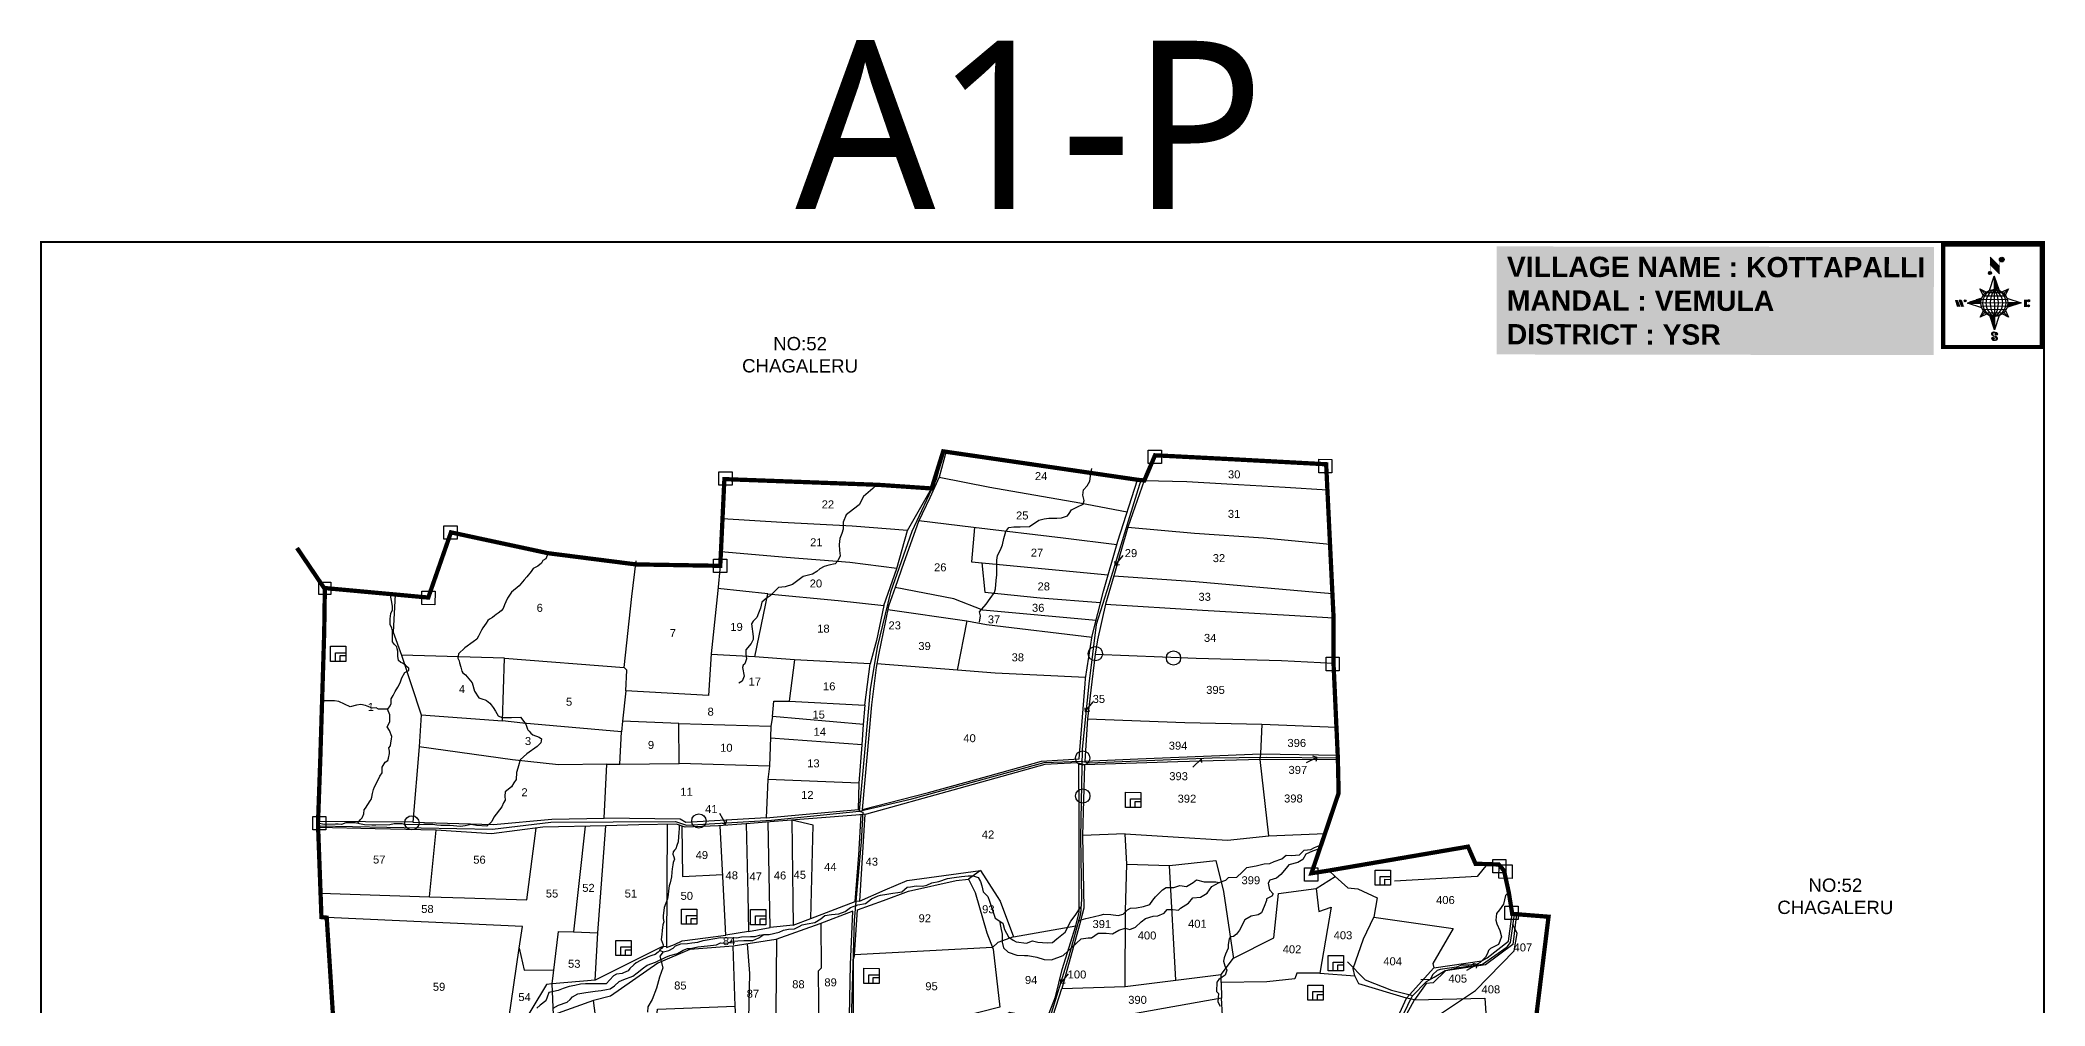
# Model space of a CAD drawing. Header units: inches. Extents: x 213671 to 217429, y 1587875 to 1592833.
# Drawn here: x 213671 to 217429, y 1591021 to 1592833 of the extents above; entities that cross this region are included whole.
import ezdxf

# ---------------------------------------------------------------- set-up
doc = ezdxf.new("R2010")
doc.units = ezdxf.units.IN
doc.header["$LTSCALE"] = 15
doc.header["$MEASUREMENT"] = 0
doc.linetypes.add('DASHED2', pattern=[0.375, 0.25, -0.125])
for name, color, linetype in [('bord', 1, 'Continuous'), ('BOUNDRY STONES', 240, 'Continuous'), ('CADAS', 1, 'Continuous'), ('DIMENSION', 1, 'Continuous'), ('PLOTS', 7, 'Continuous'), ('PLOTS NO', 7, 'Continuous'), ('ROADS', 1, 'Continuous'), ('STREAMS', 4, 'Continuous'), ('text1', 7, 'Continuous'), ('VILLAGE BOUNDRY', 5, 'Continuous'), ('wells', 7, 'Continuous')]:
    doc.layers.add(name, color=color, linetype=linetype)
doc.styles.get("Standard").update_dxf_attribs({"font": 'arial.ttf'})
doc.styles.add('TMS', font='trebuc.ttf')
pattern_1 = [(267.297113149, (-8720374.938, 50637915.138), (10.5367255337, -0.497431438), [])]
pattern_2 = [(357.297113149, (-8720374.938, 50637915.138), (0.497431438, 10.5367255337), [])]

# ---------------------------------------------------------------- blocks, each defined once
blk = doc.blocks.new('gfgfdgfdgdfg')
at = {"layer": 'PLOTS NO', "color": 0}
for points in [[(19741.3, 7371.2), (19732, 7370.5), (19732.1, 7359.5)], [(19732, 7370.5), (19753.7, 7348.9)]]:
    blk.add_lwpolyline(points, dxfattribs=at)
blk = doc.blocks.new('*X19')
at = {"color": 0, "linetype": 'Continuous'}
for p, q in [((6321.6, 240.5), (6322.3, 241.2)), ((6321.6, 240.3), (6322.3, 241)), ((6321.6, 240.1), (6322.3, 240.8)), ((6321.6, 239.9), (6322.4, 240.7)), ((6321.6, 239.8), (6322.4, 240.6)), ((6321.6, 239.6), (6322.5, 240.5)), ((6321.6, 239.4), (6322.5, 240.3)), ((6321.6, 239.2), (6322.6, 240.2)), ((6321.7, 239.1), (6322.6, 240.1)), ((6321.8, 240.8), (6322.4, 241.4)), ((6321.8, 239), (6322.7, 240)), ((6321.8, 239), (6322.8, 239.9)), ((6321.9, 238.9), (6322.9, 239.8)), ((6322, 238.8), (6323, 239.7)), ((6322.1, 241.3), (6322.4, 241.6)), ((6322.1, 238.7), (6323.1, 239.6)), ((6322.2, 238.6), (6323.1, 239.6)), ((6322.3, 238.5), (6323.2, 239.5)), ((6322.4, 238.5), (6323.3, 239.4)), ((6322.5, 238.4), (6323.4, 239.3)), ((6322.7, 238.4), (6323.6, 239.3)), ((6322.8, 238.3), (6323.7, 239.2)), ((6322.9, 238.3), (6323.8, 239.1)), ((6323.1, 238.2), (6323.9, 239.1)), ((6323.2, 238.2), (6324, 239)), ((6323.3, 238.2), (6324.2, 239)), ((6323.5, 238.1), (6324.3, 238.9)), ((6323.7, 238.1), (6324.4, 238.9)), ((6323.8, 238.1), (6324.6, 238.8)), ((6324.1, 238.2), (6324.7, 238.8)), ((6324.3, 238.3), (6324.9, 238.8)), ((6324.6, 238.3), (6325.1, 238.8)), ((6324.8, 238.4), (6325.2, 238.8)), ((6325.1, 238.5), (6325.4, 238.8)), ((6325.4, 238.6), (6325.6, 238.8))]:
    blk.add_line(p, q, dxfattribs=at)
blk = doc.blocks.new('*X18')
at = {"color": 0, "linetype": 'Continuous'}
for p, q in [((6324.4, 240.3), (6324.5, 240.4)), ((6324.6, 240.3), (6324.8, 240.5)), ((6324.7, 240.2), (6325, 240.5)), ((6324.8, 240.2), (6325.2, 240.6)), ((6325, 240.1), (6325.5, 240.6)), ((6325.1, 240.1), (6325.6, 240.6)), ((6325.2, 240), (6325.8, 240.6)), ((6325.3, 240), (6326, 240.6)), ((6325.4, 239.9), (6326.1, 240.6)), ((6325.5, 239.8), (6326.2, 240.5)), ((6325.6, 239.8), (6326.3, 240.5)), ((6325.7, 239.7), (6326.5, 240.4)), ((6325.9, 239.6), (6326.6, 240.3)), ((6326, 239.5), (6326.7, 240.3)), ((6326, 239.4), (6326.8, 240.2)), ((6326.1, 239.3), (6327, 240.2)), ((6326.2, 239.3), (6327.1, 240.1)), ((6326.3, 239.2), (6327.1, 240)), ((6326.4, 239.1), (6327.2, 239.9)), ((6326.5, 239), (6327.3, 239.8)), ((6326.5, 238.9), (6327.4, 239.7)), ((6326.6, 238.8), (6327.5, 239.6)), ((6326.7, 238.7), (6327.5, 239.5)), ((6326.8, 238.6), (6327.6, 239.4)), ((6326.8, 238.5), (6327.7, 239.3)), ((6326.9, 238.3), (6327.8, 239.2)), ((6326.9, 238.2), (6327.9, 239.1)), ((6326.9, 236.8), (6327.6, 237.4)), ((6327, 238.1), (6327.8, 239)), ((6327, 237.9), (6327.8, 238.8)), ((6327, 237.8), (6327.8, 238.6)), ((6327, 237.6), (6327.8, 238.4)), ((6327, 237.4), (6327.8, 238.2)), ((6327, 237.3), (6327.8, 238)), ((6327, 237.1), (6327.8, 237.9)), ((6326.8, 236.5), (6327.4, 237))]:
    blk.add_line(p, q, dxfattribs=at)
blk = doc.blocks.new('H')
at = {"layer": 'bord', "extrusion": (0.000427885, 0.004792, 0.999988)}
h = blk.add_hatch(dxfattribs=at)
h.set_pattern_fill('LINE', color=8, scale=84.387686, angle=-2.7029, style=0)
h.set_pattern_definition(pattern_2)
h.paths.add_polyline_path([(-492, 786, -0.090992), (-448, 775), (-486, 912)])
h = blk.add_hatch(dxfattribs=at)
h.set_pattern_fill('LINE', color=8, scale=84.387686, angle=-92.7029, style=0)
h.set_pattern_definition(pattern_1)
h.paths.add_polyline_path([(-625, 665, -0.090992), (-615, 710), (-751, 671)])
h = blk.add_hatch(dxfattribs=at)
h.set_pattern_fill('LINE', color=8, scale=84.387686, angle=-92.7029, style=0)
h.set_pattern_definition(pattern_1)
h.paths.add_polyline_path([(-246, 647), (-372, 653, -0.090992), (-382, 609)])
h = blk.add_hatch(dxfattribs=at)
h.set_pattern_fill('LINE', color=8, scale=84.387686, angle=-2.7029, style=0)
h.set_pattern_definition(pattern_2)
h.paths.add_polyline_path([(-504, 533, -0.090992), (-549, 543), (-510, 406)])
for p, q in [((-519, 1020, -1217), (-435, 927, -1216)), ((-516, 1087, -1217), (-432, 994, -1217)), ((-627, 794, -1216), (-567, 760, -1216)), ((-627, 794, -1216), (-584, 747, -1215)), ((-599, 731, -1215), (-627, 794, -1216)), ((-538, 774, -1216), (-487, 906, -1216)), ((-487, 906, -1216), (-493, 780, -1216)), ((-487, 906, -1216), (-448, 769, -1216)), ((-421, 753, -1216), (-359, 781, -1216)), ((-359, 781, -1216), (-405, 739, -1216)), ((-359, 781, -1216), (-392, 721, -1215)), ((-865, 701, -1215), (-847, 638, -1215)), ((-847, 700, -1215), (-829, 637, -1215)), ((-829, 699, -1215), (-811, 636, -1215)), ((-829, 699, -1215), (-811, 698, -1215)), ((-811, 698, -1215), (-794, 635, -1215)), ((-752, 665, -1215), (-615, 704, -1215)), ((-752, 665, -1215), (-625, 659, -1215)), ((-619, 614, -1215), (-752, 665, -1215)), ((-639, 526, -1214), (-606, 585, -1215)), ((-639, 526, -1214), (-593, 568, -1215)), ((-399, 576, -1215), (-371, 513, -1214)), ((-246, 641, -1215), (-383, 603, -1215)), ((-379, 693, -1215), (-246, 641, -1215)), ((-373, 647, -1215), (-246, 641, -1215)), ((-213, 669, -1215), (-217, 601, -1215)), ((-197, 600, -1215), (-194, 668, -1215)), ((-577, 553, -1215), (-639, 526, -1214)), ((-511, 400, -1214), (-549, 537, -1214)), ((-460, 533, -1215), (-511, 400, -1214)), ((-505, 527, -1214), (-511, 400, -1214)), ((-371, 513, -1214), (-431, 546, -1215)), ((-371, 513, -1214), (-414, 560, -1215))]:
    blk.add_line(p, q, dxfattribs=at)
at = {"layer": 'bord', "color": 8, "linetype": 'ByBlock', "extrusion": (0.000427885, 0.004792, 0.999988)}
for p, q in [((-493, 780, -1216), (-505, 527, -1214)), ((-373, 647, -1215), (-625, 659, -1215)), ((-378, 616, -1215), (-623, 628, -1215)), ((-375, 679, -1215), (-620, 691, -1215)), ((-392, 585, -1215), (-611, 595, -1215)), ((-386, 711, -1215), (-605, 722, -1215)), ((-411, 744, -1216), (-578, 752, -1216)), ((-420, 555, -1215), (-587, 562, -1215))]:
    blk.add_line(p, q, dxfattribs=at)
at = {"layer": 'bord', "extrusion": (0.000427885, 0.004792, 0.999988), "elevation": -1212}
for points, const_width in [([(-530, 950, 1), (-520, 939, 1)], 14.8), ([(-414, 1073, 1), (-398, 1058, 1)], 22.3), ([(-776, 697, 1), (-769, 690, 1)], 8.9), ([(-180, 618, 1), (-173, 611, 1)], 9.79), ([(-178, 667, 1), (-171, 660, 1)], 9.79), ([(-525, 322, 1), (-533, 329, 1)], 11.1), ([(-490, 362, 1), (-498, 369, 1)], 11.1)]:
    blk.add_lwpolyline(points, format="xyb", close=True, dxfattribs=dict(at, const_width=const_width))
for points, const_width in [([(-522, 960), (-516, 1093)], 1.61), ([(-434, 933), (-428, 1066)], 1.61), ([(-870, 707), (-846, 706)], 0.642), ([(-829, 643), (-855, 644)], 0.642), ([(-829, 643), (-821, 678)], 0.642), ([(-811, 642), (-784, 641)], 0.642), ([(-793, 641), (-782, 694)], 0.642), ([(-177, 605), (-226, 607)], 0.706), ([(-223, 676), (-174, 673)], 0.706), ([(-195, 645), (-185, 644)], 0.706)]:
    blk.add_lwpolyline(points, dxfattribs=dict(at, const_width=const_width))
for points in [[(-537, 317), (-531, 310), (-520, 307), (-505, 307), (-494, 310), (-486, 318), (-487, 326), (-491, 333), (-494, 336), (-503, 341), (-522, 347), (-530, 352), (-534, 355), (-537, 363), (-537, 373), (-530, 381), (-520, 384), (-504, 384), (-493, 380), (-487, 373)], [(-522, 348), (-526, 354), (-528, 361), (-528, 371), (-526, 375), (-521, 381), (-515, 384)], [(-505, 307), (-499, 312), (-497, 319), (-497, 327), (-501, 335), (-509, 343)]]:
    blk.add_lwpolyline(points, dxfattribs=at)
at = {"layer": 'bord', "extrusion": (0.000427885, 0.004792, 0.999988)}
for centre, radius in [((-525, 944, -1212), 14.8), ((-406, 1065, -1212), 22.3), ((-498, 659, -1212), 127), ((-773, 694, -1212), 8.9), ((-177, 615, -1212), 9.79), ((-174, 663, -1212), 9.79), ((-529, 325, -1212), 11.1), ((-494, 365, -1212), 11.1)]:
    blk.add_circle(centre, radius, dxfattribs=at)
at = {"layer": 'bord', "color": 8, "linetype": 'ByBlock', "extrusion": (0.000427885, 0.004792, 0.999988)}
for centre, radius, start, end in [((-482, 658, -1212), 128, 94.9254, 259.6691), ((-437, 656, -1212), 141, 113.2864, 241.308), ((-316, 651, -1212), 222, 142.5892, 212.0053), ((-560, 662, -1212), 141, 293.2864, 61.308), ((-681, 668, -1212), 222, 322.5892, 32.0053), ((-515, 660, -1212), 128, 274.9254, 79.6691)]:
    blk.add_arc(centre, radius, start, end, dxfattribs=at)
at = {"layer": 'bord', "extrusion": (0.000427885, 0.004792, 0.999988)}
for points in [[(-516, 1093, -1212), (-431, 1000, -1212), (-519, 1026, -1212), (-434, 933, -1212)], [(-864, 707, -1212), (-846, 706, -1212), (-846, 644, -1212), (-829, 643, -1212)], [(-829, 705, -1212), (-811, 704, -1212), (-811, 642, -1212), (-793, 641, -1212)], [(-193, 674, -1212), (-197, 606, -1212), (-213, 675, -1212), (-216, 607, -1212)]]:
    blk.add_solid(points, dxfattribs=at)
at = {"layer": 'bord', "extrusion": (0.000427885, 0.004792, 0.999988), "xscale": 7.977342409717546, "yscale": 7.977342409717546, "zscale": 7.977342409717546, "rotation": 138.0840426661453}
for name, p in [('*X18', (38301, -31929, -1212)), ('*X19', (38314, -31951, -1212))]:
    blk.add_blockref(name, p, dxfattribs=at)

msp = doc.modelspace()

# ---------------------------------------------------------------- linework, layer by layer
at = {"layer": 'BOUNDRY STONES'}
for points in [[(215748.5, 1592063.3), (215773.2, 1592063.3), (215773.1, 1592038.2), (215748.5, 1592038.2)], [(216067.9, 1592046.2), (216092.5, 1592046.1), (216092.5, 1592021), (216067.9, 1592021.1)], [(214943.5, 1592022.7), (214968.1, 1592022.6), (214968.1, 1591997.5), (214943.5, 1591997.5)], [(214428, 1591921.6), (214452.6, 1591921.5), (214452.6, 1591896.4), (214428, 1591896.4)], [(214933.5, 1591858.8), (214958.1, 1591858.8), (214958.1, 1591833.7), (214933.5, 1591833.7)], [(214193.3, 1591815.9), (214216.1, 1591815.9), (214216.1, 1591792.4), (214193.2, 1591792.4)], [(214386.6, 1591798.6), (214411.3, 1591798.5), (214411.2, 1591773.4), (214386.6, 1591773.5)], [(216082, 1591674.8), (216106.6, 1591674.7), (216106.6, 1591649.6), (216082, 1591649.6)], [(214182.2, 1591375.9), (214206.8, 1591375.8), (214206.8, 1591350.7), (214182.2, 1591350.8)], [(216394.2, 1591295.6), (216418.8, 1591295.6), (216418.8, 1591270.5), (216394.1, 1591270.5)], [(216406, 1591285.1), (216430.6, 1591285), (216430.5, 1591259.9), (216405.9, 1591260)], [(216041.5, 1591279.7), (216066.1, 1591279.7), (216066.1, 1591254.6), (216041.5, 1591254.6)], [(216417, 1591207.9), (216441.6, 1591207.9), (216441.6, 1591182.8), (216417, 1591182.8)]]:
    msp.add_lwpolyline(points, close=True, dxfattribs=at)
for centre in [(215649.2, 1591681.5), (215795.7, 1591673.3), (215625.5, 1591485.7), (215625.6, 1591414.5), (214368, 1591364.1), (214906, 1591367.5)]:
    msp.add_circle(centre, 13.4, dxfattribs=at)
at = {"layer": 'PLOTS'}
for points in [[(215369.7, 1592061.3), (215356.3, 1592012.7), (215339.1, 1591973.9), (215317.4, 1591929.3), (215290.4, 1591852.6), (215274, 1591805.7), (215261.7, 1591770.7), (215256, 1591742.9), (215243, 1591679.2), (215238.1, 1591655.4), (215229.6, 1591585.2), (215221.4, 1591493.7), (215211.9, 1591389.3), (215336.7, 1591421.2), (215447.5, 1591451.8), (215548.2, 1591479.6), (215618.7, 1591484.3), (215629.9, 1591624.8), (215630.7, 1591634.9), (215643.5, 1591715), (215664.2, 1591798.6), (215691.6, 1591892.5), (215728.1, 1592007.8)], [(215356.3, 1592012.7), (215451.3, 1591994), (215620.2, 1591964.6), (215709, 1591947.5)], [(215741, 1592006.4), (215710.1, 1591918.7), (215835, 1591907.9), (215964.6, 1591898.6), (216089.2, 1591886.7)], [(215741, 1592006.4), (215820.6, 1592004.3), (215895.8, 1592000.2), (216005, 1591993.8), (216084.2, 1591989.2)], [(215296.8, 1591912.8), (215342.3, 1591991.5)], [(215276.8, 1591841.3), (215296.8, 1591912.8), (215193.6, 1591920.9), (215061.4, 1591927.5), (214950.3, 1591934.4)], [(215689.6, 1591885.7), (215588.9, 1591898.1), (215420.6, 1591918.4), (215318.1, 1591930.9)], [(215422.8, 1591918.2), (215417.2, 1591853.8), (215673.2, 1591829.7)], [(215710.1, 1591918.7), (215683.7, 1591827.6), (215837, 1591817), (216063.5, 1591797), (216093.6, 1591794.4)], [(214541.4, 1591673), (214765.7, 1591655.6), (214780.1, 1591788.7), (214788.2, 1591855.6)], [(214946, 1591846.3), (214941.2, 1591799.8), (214928.8, 1591681.1), (214924.3, 1591602.7), (214768.8, 1591611.6), (214771, 1591650.5), (214765.7, 1591655.6)], [(215253, 1591771.9), (215276.8, 1591841.3), (215188.9, 1591852.6), (215069.7, 1591862.1), (214947.3, 1591872.4)], [(215436.2, 1591852), (215441.8, 1591797), (215545.6, 1591786.3), (215659, 1591777.6)], [(215683.7, 1591827.6), (215668.2, 1591774.5), (215850, 1591763.4), (216012.5, 1591753.5), (216095.8, 1591748.5)], [(214336.6, 1591792.5), (214332.9, 1591721.9), (214348.6, 1591678.4), (214385.3, 1591567), (214381.6, 1591506.4), (214369.6, 1591365.3), (214192, 1591366.9)], [(215011.1, 1591675.3), (215035, 1591793.7), (214941.5, 1591803.5)], [(215035, 1591793.7), (215167.3, 1591781.4), (215253, 1591771.9), (215238.9, 1591705.9), (215227, 1591662.4)], [(215650.7, 1591743.9), (215438.5, 1591763.2), (215383.8, 1591784.1), (215274, 1591805.7)], [(215668.2, 1591774.5), (215653.1, 1591707.2), (215649, 1591680.3), (215838.2, 1591673), (215998, 1591668.4), (216095.7, 1591663.5)], [(215260.4, 1591764.6), (215408.4, 1591743.2), (215445.1, 1591736), (215643.1, 1591712.6)], [(215631, 1591636.7), (215461.1, 1591645.2), (215390.8, 1591650.8), (215408.9, 1591743.1)], [(214385.3, 1591567), (214537.8, 1591555.3), (214541.4, 1591673), (214348.4, 1591678.9)], [(215085.2, 1591670.2), (215011.1, 1591675.3), (214928.7, 1591680)], [(215217.3, 1591584.7), (215227, 1591662.4), (215085.2, 1591670.2), (215075.1, 1591592.4)], [(215390.8, 1591650.8), (215239.6, 1591662.7)], [(215649, 1591680.3), (215641, 1591613), (215634.6, 1591559.2), (215817.1, 1591552.4), (215961.5, 1591549.4), (216101.2, 1591543.3)], [(214768.8, 1591611.6), (214762.8, 1591554.9), (214760.6, 1591534.7), (214576.1, 1591551.3), (214537.8, 1591555.3)], [(215043.9, 1591563.4), (215046.5, 1591592.4), (215075.1, 1591592.4), (215217.3, 1591584.7), (215214.2, 1591548.6)], [(214757.6, 1591474.1), (214869.3, 1591475.2), (214868.6, 1591550.4), (214762.8, 1591554.9)], [(214868.6, 1591550.4), (215040.7, 1591545.4), (215040.1, 1591524.6), (215038.4, 1591470.2), (214869.3, 1591475.2)], [(215211.9, 1591510.7), (215214.6, 1591548.5), (215043.9, 1591563.4), (215040.7, 1591545.4)], [(215634.6, 1591559.2), (215629.2, 1591479.7), (215728.6, 1591483.9), (215959.3, 1591493.7), (216103.6, 1591490.8)], [(215974.2, 1591339.6), (215957.9, 1591483.1), (215959.3, 1591493.7), (215961.8, 1591549.4)], [(214733.5, 1591473.9), (214757.6, 1591474.1), (214760.6, 1591534.7)], [(215206.7, 1591438.6), (215211.9, 1591510.7), (215040, 1591523)], [(216103.9, 1591482.2), (215957.9, 1591483.1), (215804, 1591478.4), (215628.6, 1591473.1), (215614.6, 1591476.5), (215554.7, 1591473.4), (215382.1, 1591425.5), (215220.3, 1591380.5), (215200.2, 1591378.6), (215047.3, 1591366.6), (214994.8, 1591362.4), (214942.9, 1591358.4), (214880, 1591355.9), (214864, 1591361.7), (214793.2, 1591360.1), (214731.4, 1591358.7), (214613.3, 1591356), (214517.4, 1591343.4), (214413.5, 1591350.6), (214299.3, 1591352.9), (214192.1, 1591355.1)], [(214369.6, 1591365.3), (214521, 1591361.2), (214630.2, 1591371.1), (214728.1, 1591372.8), (214733.5, 1591473.9), (214643.1, 1591473.1), (214556.4, 1591482.5), (214381.6, 1591506.4)], [(215038.4, 1591470.2), (215035.1, 1591445.7), (215032.4, 1591373.4), (214881.5, 1591364.5), (214870.8, 1591370.9), (214728.1, 1591372.8)], [(215207.1, 1591217.4), (215255.1, 1591238.1), (215296.3, 1591255.7), (215433.6, 1591274.8), (215465, 1591226), (215470.7, 1591217.3), (215495.5, 1591150.5), (215612.5, 1591170.8), (215618.7, 1591196.3), (215618.6, 1591376.8), (215618.5, 1591475.6)], [(215628.6, 1591473.1), (215625.4, 1591340.4), (215627.6, 1591203.7), (215619.2, 1591172.8), (215603.1, 1591114.1), (215586.4, 1591053), (215705.4, 1591056.9), (215705.5, 1591199.1), (215708.3, 1591286.6), (215704.8, 1591343.4), (215625.4, 1591340.4)], [(215032.4, 1591373.4), (215107.4, 1591380.2), (215205.3, 1591389.1), (215206.7, 1591438.6), (215035.1, 1591445.7)], [(214692.6, 1591357.8), (214670.9, 1591159.6), (214716.5, 1591158), (214731.4, 1591358.7)], [(214846.7, 1591361.3), (214845.4, 1591131.9), (214835, 1591130.8), (214711.6, 1591069.1), (214716.5, 1591158)], [(214845.4, 1591131.9), (214845.3, 1591130.2), (214860.3, 1591135.8), (214874.8, 1591142.4), (214918.2, 1591148.6), (214956.8, 1591153.1), (214951.6, 1591251.6), (214946.1, 1591358.6)], [(214874.3, 1591358), (214875.5, 1591263.3), (214950.8, 1591267.2)], [(214994.8, 1591362.4), (214997.6, 1591230.8), (214999.1, 1591160.4), (214956.8, 1591153.1)], [(214999.1, 1591160.4), (215039.8, 1591167.5), (215035.9, 1591365.7)], [(215080.4, 1591369.2), (215082.2, 1591219.2), (215082.7, 1591172), (215039.8, 1591167.5)], [(215082.7, 1591172), (215115.6, 1591184.7), (215120.5, 1591359.7), (215080.4, 1591369.2)], [(215115.6, 1591184.7), (215198.7, 1591216.8), (215205.9, 1591303.6), (215210.2, 1591379.5)], [(215216.9, 1591380.2), (215207.1, 1591217.4), (215198.7, 1591216.8)], [(214196.7, 1591232.1), (214401.1, 1591225.4), (214413.5, 1591350.6)], [(214401.1, 1591225.4), (214466.5, 1591223.2), (214583.3, 1591219.4), (214600.7, 1591354.3)], [(215704.8, 1591343.4), (215795, 1591337.9), (215896.9, 1591331.7), (215974.2, 1591339.6), (216079.8, 1591344.2)], [(215708.3, 1591286.6), (215788.3, 1591284), (215875.1, 1591293.3), (215889.6, 1591235), (215907.6, 1591113.1), (215908, 1591110.2), (215984.1, 1591148.4), (215992.3, 1591231.3), (216063.4, 1591240.9), (216098.7, 1591263.5), (216087.2, 1591274.6)], [(215799.8, 1591068.7), (215788.3, 1591284)], [(215495.5, 1591150.5), (215466.5, 1591139.7), (215456.3, 1591130.4), (215197.4, 1591116.5), (215203.3, 1591200.7), (215252, 1591218.6), (215299.2, 1591236), (215388, 1591255.6), (215411.6, 1591258.5)], [(215433.6, 1591274.8), (215411.6, 1591258.5), (215424.2, 1591233.3), (215445.9, 1591157.4), (215457.6, 1591127.2), (215470.2, 1591018.2), (215394.1, 1590998.7), (215427.6, 1590993.7), (215467.4, 1590991.8), (215488.4, 1591008.6), (215558.5, 1590996)], [(216098.7, 1591263.5), (216122.5, 1591242.2), (216141.5, 1591240), (216177.5, 1591223.2), (216171.3, 1591187.3), (216319.9, 1591165.8), (216281.6, 1591100.1), (216283.8, 1591092), (216373.9, 1591105.3), (216383.6, 1591111.1), (216423.7, 1591142.1), (216430.7, 1591193.3)], [(216063.4, 1591240.9), (216068, 1591197.8), (216091.1, 1591205.7), (216070, 1591081.9), (216135.4, 1591077.2)], [(214630.8, 1591061.9), (214620.3, 1591060.9), (214539.9, 1590927.2), (214569.3, 1591129), (214575.2, 1591169.3), (214344.8, 1591180), (214208.3, 1591186.2)], [(215194.8, 1591198.2), (215132.8, 1591174.9), (215050.4, 1591145.3), (214970, 1591132.6), (214888.9, 1591126.5), (214829.3, 1591101.1), (214740.2, 1591038.6), (214708.2, 1591030.5), (214633.2, 1591003.7), (214630.8, 1591061.9)], [(215131.7, 1590963.7), (215130.1, 1591086.4), (215135.8, 1591092.3), (215135.5, 1591175.9)], [(215210.6, 1590984.6), (215206.9, 1590950.8), (215185, 1590903.5), (215173.3, 1590835.4), (215168.2, 1590837.3), (215175.6, 1590907.9), (215187.8, 1590970.2), (215190, 1591098), (215194.8, 1591198.2), (215194.8, 1591198.2)], [(215430.8, 1590443.2), (215426.2, 1590441.9), (215430.5, 1590538.6), (215444.7, 1590618.4), (215460.4, 1590731.7), (215468.3, 1590773.1), (215477.7, 1590850.7), (215521.2, 1590912), (215558.5, 1590996), (215574.5, 1591037.9), (215586.9, 1591088.9), (215612.5, 1591170.8)], [(216283.8, 1591092), (216232.3, 1591035), (216143.4, 1591062.3), (216135.4, 1591077.2), (216132.8, 1591090.7), (216152, 1591146.3), (216171.3, 1591187.3)], [(216438.9, 1591192.7), (216431.7, 1591135.7), (216380.6, 1591097.5), (216305.4, 1591086.6), (216282.5, 1591063.6), (216269.1, 1591062.6), (216247.6, 1591032), (216232.3, 1591035)], [(214711.6, 1591069.1), (214630.8, 1591061.9), (214642.9, 1591160.2), (214670.9, 1591159.6)], [(214714.4, 1590982.8), (214812.3, 1590969.5), (214824.9, 1590971.2), (214828.5, 1591014.4), (214974.3, 1591020.3), (214970, 1591132.6)], [(215051.7, 1591145.8), (215050.2, 1591010.1), (215049.6, 1590954.6), (215021.1, 1590941.9), (214979, 1590942.3), (214974.3, 1591020.3)], [(214569.3, 1591129), (214578.7, 1591087.4), (214634, 1591088.3)], [(215197.4, 1591116.5), (215195, 1591107.5), (215195.2, 1590984.6), (215210.6, 1590984.6), (215268.8, 1590980.6), (215368.6, 1590995), (215394.1, 1590998.7)], [(215705.4, 1591056.9), (215799.8, 1591068.7), (215884.9, 1591079.4), (215908, 1591110.2)], [(215885.2, 1591064.8), (215885.6, 1591035.2), (215777.1, 1591015.6), (215710.8, 1591003.7), (215700, 1590983.5), (215564.4, 1590985.1), (215586.4, 1591053)], [(216070, 1591081.9), (216026.8, 1591082.2), (216023.4, 1591071.2), (215970.7, 1591066), (215885.2, 1591064.8), (215885, 1591079.5)], [(214594.6, 1590969.2), (214641, 1590974.3), (214685.6, 1590986.1), (214714.4, 1590982.8), (214708.2, 1591030.5)], [(215564.4, 1590985.1), (215528.3, 1590897.1), (215504.2, 1590869.3), (215596.6, 1590869.6), (215658.3, 1590869.9), (215730.6, 1590858), (215779, 1590866.7), (215822.3, 1590880.7), (215884.1, 1590904.4), (215889.3, 1590970.3), (215885.6, 1591035.2)], [(215888.5, 1590984.5), (215899.2, 1590977.1), (216083.1, 1590966.9), (216198.9, 1590960.5), (216232.3, 1591035)], [(216395.5, 1590857.7), (216273.2, 1590848.9), (216271.2, 1590851.7), (216145.5, 1590848.2), (216173.3, 1590887.2), (216202.9, 1590939.3), (216229.4, 1590998.8), (216247.6, 1591032)], [(216247.6, 1591032), (216379.5, 1591035), (216384, 1590969.9), (216474.8, 1590993.2)]]:
    msp.add_lwpolyline(points, dxfattribs=at)
at = {"layer": 'ROADS'}
for points in [[(215365.3, 1592061.2), (215350.9, 1592008.4), (215305.1, 1591910.6), (215265.5, 1591797.1), (215240.5, 1591693.9), (215227.1, 1591614.3), (215217, 1591502.8), (215206.4, 1591385.7), (215213.5, 1591383.8), (215210.3, 1591328.2), (215197, 1591181.4), (215192, 1591014.4), (215194, 1590963.3), (215179.3, 1590898.4), (215170.1, 1590831.7), (215066.7, 1590845.7), (214813.7, 1590873.9), (214817.3, 1590964.5), (214690.8, 1590980.5), (214610, 1590960.2), (214574.4, 1590944)], [(215734.5, 1592007.1), (215710.9, 1591930.3), (215674.2, 1591811.2), (215651, 1591736.2), (215636.9, 1591624.9), (215624.6, 1591502.1), (215621.4, 1591336.5), (215623.2, 1591221), (215621.6, 1591193.2), (215599.2, 1591113.8), (215561.5, 1590989.8), (215519.4, 1590896.8), (215481.9, 1590847.3), (215466.3, 1590729.8), (215436.5, 1590546.9), (215431.7, 1590517), (215426.3, 1590436.8), (215424.9, 1590415.7), (215379, 1590287.7), (215356.7, 1590209.8), (215322.2, 1590137.4), (215290.9, 1590098.7), (215254.4, 1590062.8), (215185.7, 1590019.8)], [(214192, 1591358.3), (214385.2, 1591354.9), (214519, 1591352.5), (214628.7, 1591365.4), (214862.4, 1591366.8), (214882.7, 1591359.9), (215042.1, 1591368.8), (215206.4, 1591385.7), (215305.4, 1591408.9), (215448.1, 1591448.4), (215553.2, 1591477.4), (215622.9, 1591479.5), (215638.5, 1591476.4), (215868, 1591486.2), (215969.4, 1591487.4), (216103.8, 1591486.1)], [(216383.7, 1591286.7), (216364.9, 1591263.1), (216210.1, 1591254.5)], [(216194.5, 1590937.3), (216243.3, 1591038.9), (216270, 1591066.3), (216284.1, 1591074.7), (216304.9, 1591087), (216330.5, 1591092.6), (216375, 1591098.7), (216421, 1591131.5), (216427.3, 1591139.6), (216434.8, 1591193)], [(216194.5, 1590937.3), (216272.1, 1590989.5), (216361.7, 1591049.7), (216434.6, 1591123.8), (216440.2, 1591156.6), (216432, 1591173.1)], [(215078.1, 1590845), (215075.8, 1590906), (215007.4, 1590955), (214999.9, 1590997), (215001.4, 1591081.3), (214997.3, 1591136.9)], [(216122.1, 1591103.6), (216155.1, 1591069.7), (216204.6, 1591050), (216244.6, 1591040.2)]]:
    msp.add_lwpolyline(points, dxfattribs=at)
at = {"layer": 'STREAMS'}
for points in [[(215239.8, 1591998), (215232.1, 1591991.6), (215214.4, 1591976.1), (215206.3, 1591960.6), (215195.8, 1591952.6), (215182.2, 1591941.9), (215176.5, 1591928), (215176.2, 1591915.1), (215174.1, 1591907.1), (215170, 1591897.7), (215168.7, 1591886.2), (215169.5, 1591875.3), (215170.8, 1591864.8), (215166.5, 1591855.4), (215161.7, 1591850.1), (215149.3, 1591847.7), (215141, 1591844.8), (215132.5, 1591840.8), (215127.4, 1591835.4), (215119, 1591830.9), (215101.6, 1591826.6), (215081.5, 1591811), (215067.5, 1591806.8), (215055.2, 1591805.5), (215045.6, 1591796.1), (215039.9, 1591790.2), (215032.4, 1591785.2), (215024.1, 1591778.2), (215021.7, 1591766.7), (215017.6, 1591757.3), (215014.7, 1591749.3), (215007.7, 1591742.4), (215004.8, 1591737.3), (215007.9, 1591713.6), (215007.9, 1591708), (215004.1, 1591700.7), (214994.2, 1591688.4), (214994.2, 1591680.4), (214995, 1591671.6), (214992, 1591662.5), (214989.1, 1591659.8), (214988, 1591655.5), (214990.6, 1591639.2), (214986.9, 1591629.8), (214981, 1591626.4)], [(215432.3, 1591740.5), (215433.9, 1591752.4), (215432.3, 1591760.2), (215444.7, 1591774.2), (215451.8, 1591785), (215460.2, 1591796), (215462.3, 1591803), (215463.4, 1591818.9), (215464.8, 1591829.7), (215464.3, 1591833.7), (215464.3, 1591847.5), (215464.3, 1591856.9), (215465.9, 1591865.5), (215471.6, 1591876.3), (215475.4, 1591885.5), (215477.6, 1591897.6), (215481.6, 1591910.5), (215487, 1591918), (215496.2, 1591919.6), (215508.1, 1591919.6), (215525.6, 1591920.4), (215543.5, 1591931.9), (215553, 1591934.3), (215561.9, 1591935.9), (215566.7, 1591935.9), (215576.7, 1591935.9), (215585.6, 1591936.1), (215596.9, 1591939.9), (215600.2, 1591944.2), (215604.5, 1591951.2), (215615.6, 1591957.1), (215626.3, 1591961.7), (215628.2, 1591969.2), (215625.6, 1591978.9), (215627.2, 1591988.6), (215633.7, 1591996.7), (215638.8, 1592005.3), (215640.5, 1592019.3), (215642.4, 1592029)], [(214623.2, 1591870), (214619.3, 1591859.2), (214613.5, 1591856.4), (214611.2, 1591851.1), (214603.8, 1591845.5), (214595.4, 1591841), (214591.4, 1591835.4), (214583.5, 1591825.8), (214578.4, 1591819.9), (214569.3, 1591808.5), (214554.8, 1591796.6), (214547.4, 1591785.4), (214543.8, 1591778.8), (214541.5, 1591773.3), (214539, 1591766.2), (214535.6, 1591761.6), (214529.8, 1591757.3), (214526.2, 1591755), (214522.9, 1591752.7), (214518.9, 1591749.5), (214513.5, 1591746.2), (214510.2, 1591743.6), (214507.4, 1591738.6), (214501.1, 1591730.2), (214498.3, 1591725.9), (214495.5, 1591719.3), (214492.9, 1591714.2), (214489.9, 1591708.9), (214483, 1591703.4), (214467.5, 1591692.2), (214455.5, 1591681), (214454, 1591672.9), (214456.3, 1591668), (214457.5, 1591664.5), (214459.6, 1591655.9), (214461.3, 1591648.7), (214463.6, 1591645.7), (214468.7, 1591641.9), (214481.1, 1591626.7), (214485.4, 1591611), (214493.7, 1591598.6), (214501.1, 1591596), (214505.1, 1591595), (214507.9, 1591593.5), (214514, 1591588.9), (214516.5, 1591585.4), (214520.3, 1591580.5), (214524.6, 1591573.9), (214529.5, 1591564.6), (214536.6, 1591561.5), (214554.6, 1591561.5), (214571.6, 1591562.5), (214581.7, 1591549), (214584.7, 1591540.1), (214585.2, 1591538.9), (214587.5, 1591536.3), (214590.8, 1591532.5), (214594.6, 1591529.2), (214606.8, 1591524.9), (214611.1, 1591521.6), (214609.8, 1591514.2), (214603, 1591507.1), (214583.7, 1591493.7), (214570.7, 1591482.6), (214567.6, 1591471.2), (214566.4, 1591466.9), (214564.1, 1591458.4), (214563.3, 1591445.4), (214559, 1591439.4), (214554.6, 1591431.8), (214542.7, 1591422.1), (214542.4, 1591414), (214542.7, 1591406.9), (214539.6, 1591401.4), (214536.8, 1591394), (214521.3, 1591374.8), (214517.7, 1591366.4), (214508.3, 1591357.9), (214489, 1591359), (214479.1, 1591360.8), (214468, 1591358.3), (214459.1, 1591357.3), (214438.8, 1591359.3), (214431.2, 1591359.3), (214422.3, 1591359.3), (214414.9, 1591359.9), (214407.1, 1591361.1), (214394.4, 1591361.2), (214389.6, 1591360.9), (214356.3, 1591360.5), (214349.7, 1591362.2), (214335, 1591362), (214326.8, 1591360.3), (214300.4, 1591359.8), (214292.6, 1591359.8), (214279.4, 1591360.1), (214269.5, 1591362.4), (214261.4, 1591363.9), (214254.3, 1591363.9), (214244.4, 1591363.9), (214236, 1591360.9), (214229.9, 1591361.9), (214224.8, 1591361.9), (214204.2, 1591360.9), (214193.5, 1591363)], [(214323.1, 1591577.6), (214327.4, 1591583.4), (214329.4, 1591587.7), (214329.4, 1591596.8), (214333, 1591602.9), (214336.3, 1591610.5), (214341.9, 1591618.4), (214346.2, 1591626.5), (214347.8, 1591632.1), (214348.8, 1591635.9), (214354.6, 1591646.3), (214362, 1591649.8), (214362.1, 1591654), (214360.6, 1591655.8), (214357.2, 1591658.2), (214355.8, 1591660), (214353.4, 1591661.6), (214350.1, 1591663.8), (214347.2, 1591664.9), (214342.8, 1591668.6), (214341.4, 1591677), (214341.5, 1591682.1), (214341.4, 1591686.3), (214340.4, 1591690.8), (214339.5, 1591694.6), (214335.1, 1591698.4), (214331.5, 1591703.4), (214331.4, 1591709.2), (214331.4, 1591717.3), (214331.5, 1591724.4), (214330.2, 1591729.2), (214327.5, 1591736.2), (214327.5, 1591746.8), (214328.2, 1591756.6), (214331.5, 1591763.5), (214331.5, 1591770.3), (214330.1, 1591778.1), (214328.3, 1591787.6), (214327.8, 1591791.9), (214327.7, 1591793.7)], [(214266.4, 1591363.4), (214271.2, 1591369.5), (214275, 1591373.5), (214278.1, 1591380.9), (214278.8, 1591388.2), (214281.1, 1591391.5), (214285.4, 1591398.6), (214290, 1591405.5), (214291.6, 1591408), (214293.1, 1591412), (214294.1, 1591419.1), (214295.9, 1591426.7), (214297.7, 1591431.8), (214301.8, 1591438.7), (214307.6, 1591451.8), (214312.2, 1591457.7), (214312, 1591468.4), (214317.6, 1591477.8), (214322.6, 1591481.3), (214323.9, 1591485.6), (214325.7, 1591494), (214326.2, 1591498.3), (214324.5, 1591504.7), (214328, 1591508.7), (214328.3, 1591514.3), (214329.6, 1591521.1), (214330.1, 1591526.2), (214326, 1591537.4), (214321.7, 1591544.5), (214326.6, 1591553.6), (214326.3, 1591566.8), (214322.5, 1591577.3), (214305.3, 1591577.3), (214301.2, 1591580.1), (214293.4, 1591579.4), (214280.9, 1591584.2), (214272.1, 1591586.3), (214264.2, 1591584.8), (214252.5, 1591581.5), (214231.2, 1591591.7), (214222.8, 1591593.2), (214213.2, 1591593.2), (214200.5, 1591593)], [(214868.6, 1591361.2), (214868.7, 1591358), (214868.7, 1591353.2), (214868.3, 1591346.1), (214867.5, 1591337.7), (214867.3, 1591328.7), (214864.7, 1591321.6), (214862.7, 1591315.4), (214860.5, 1591313.1), (214857.9, 1591309.8), (214857.4, 1591305.6), (214859.2, 1591300.5), (214860.5, 1591295.8), (214857.7, 1591289.6), (214856.9, 1591285.1), (214855.9, 1591277.8), (214855.2, 1591271.8), (214854.9, 1591262.8), (214853.5, 1591256.9), (214851.9, 1591251.4), (214850.4, 1591245.9), (214849, 1591236.5), (214848.1, 1591228.7), (214847.2, 1591221.4), (214841.1, 1591205.3), (214839, 1591189.9), (214839, 1591184.6), (214840.2, 1591178.5), (214838.6, 1591172.8), (214838, 1591167.9), (214837, 1591162), (214836.6, 1591154.7), (214835.4, 1591145.2), (214839.2, 1591135.2), (214838.5, 1591131.3), (214835.7, 1591128.3), (214832.9, 1591125.9), (214832.3, 1591123.8), (214829.6, 1591121.2), (214824.1, 1591117.1), (214817.7, 1591115.3), (214810.7, 1591112.5), (214796.6, 1591105.9), (214788.1, 1591101.2), (214784.2, 1591097.7), (214776.7, 1591090.7), (214773.4, 1591086.6), (214764.9, 1591082.8), (214762.3, 1591081.2), (214751.8, 1591080.2), (214745.6, 1591076.9), (214731.9, 1591062.3), (214720.6, 1591062.3), (214711.1, 1591062.3), (214704.4, 1591062.3), (214693.6, 1591062.3), (214684.1, 1591061.6), (214673.3, 1591059), (214662.5, 1591057.2), (214651.7, 1591053.1), (214642.2, 1591049.6), (214624.9, 1591045.7), (214621.8, 1591036.9), (214618.9, 1591030), (214608.6, 1591021.8), (214602.4, 1591016.6)], [(215469.4, 1591180), (215472, 1591166.9), (215474.6, 1591154.9), (215474.3, 1591140), (215477.2, 1591129.5), (215485.6, 1591121.6), (215502.3, 1591115.8), (215516.2, 1591115.3), (215522.7, 1591115.3), (215539.5, 1591111.9), (215553.4, 1591107.6), (215567, 1591107.1), (215589, 1591115.2), (215622.6, 1591146.5), (215635.9, 1591148.6), (215642.2, 1591148.3), (215654.8, 1591157), (215669.2, 1591156.9), (215681.2, 1591155.6), (215693.3, 1591162.9), (215704.8, 1591166.6), (215713.7, 1591164.2), (215724.2, 1591168.6), (215735, 1591178.3), (215743.1, 1591184.3), (215757.7, 1591188.8), (215766.1, 1591189.3), (215778.1, 1591194.5), (215783.9, 1591201.3), (215794.4, 1591201.6), (215804.8, 1591200), (215808.8, 1591203.9), (215824, 1591213.3), (215831.9, 1591223.2), (215846.3, 1591224.8), (215858.8, 1591232.1), (215867.5, 1591244.9), (215881.4, 1591252.2), (215893.7, 1591256.6), (215898.7, 1591261.6), (215914.4, 1591262.4), (215924.5, 1591271.3), (215932.9, 1591280.2), (215950.9, 1591283.6), (215965.6, 1591287.2), (215976.1, 1591287.5), (215984.7, 1591291.6), (215999.1, 1591296.8), (216007, 1591303.4), (216016.7, 1591302.6), (216031.9, 1591303.9), (216040.8, 1591312.5), (216053.4, 1591314.3), (216059.9, 1591317.9), (216072.8, 1591322.6)], [(216069.6, 1591315.6), (216056.5, 1591311.1), (216043.7, 1591305.4), (216037.9, 1591295.5), (216028.7, 1591289.7), (216011.7, 1591285.3), (216007.2, 1591279), (215996.7, 1591267.3), (215988.9, 1591260), (215976, 1591256.3), (215972.9, 1591250.6), (215975.5, 1591238.3), (215982.5, 1591230.9), (215980.2, 1591226.7), (215970.2, 1591221.8), (215969.9, 1591218.1), (215965.7, 1591206.9), (215961, 1591195.1), (215954.2, 1591191.4), (215941.6, 1591189.1), (215929.3, 1591182.3), (215919.5, 1591163), (215914, 1591154.9), (215908, 1591150.7), (215902.7, 1591150.2), (215899.8, 1591146.3), (215898.5, 1591136.1), (215898.2, 1591128.8), (215893.5, 1591117.5), (215890.6, 1591111), (215889.3, 1591104.5), (215891.9, 1591095.8), (215895.6, 1591087.7), (215892.7, 1591078), (215887.2, 1591074.6), (215880.6, 1591070.2), (215876.9, 1591065.2), (215876.6, 1591047.9), (215880, 1591044), (215879.5, 1591036.2), (215878.7, 1591028.3), (215883.4, 1591019.9)], [(214632.9, 1591016.5), (214643, 1591021.8), (214659.2, 1591027.9), (214664.9, 1591032.9), (214669.2, 1591037.9), (214678.8, 1591043), (214694.1, 1591045.9), (214711.6, 1591048.3), (214722.9, 1591049.6), (214732.5, 1591051.5), (214739.4, 1591052.6), (214747.8, 1591058.4), (214756.4, 1591066.6), (214765.3, 1591070.2), (214781.9, 1591076.1), (214790.2, 1591082.4), (214802, 1591092.2), (214809.1, 1591097.2), (214824.6, 1591102.5), (214843.9, 1591111.9), (214851.7, 1591114.9), (214865.7, 1591118.8), (214876.4, 1591125.4), (214884.5, 1591128.1), (214890.1, 1591128.6), (214904, 1591131.5), (214922.1, 1591133.4), (214938.7, 1591135.3), (214946.3, 1591138.7), (214959.7, 1591138.5), (214967.9, 1591141.9), (214990, 1591143.3), (215007.3, 1591143.1), (215018.1, 1591148.1), (215027.8, 1591154.4), (215037.5, 1591154.5), (215056.4, 1591159.2), (215064.3, 1591162.6), (215074.2, 1591164.5), (215085.1, 1591164.9), (215094.2, 1591169.9), (215099.9, 1591172.7), (215109.2, 1591174.8), (215123.2, 1591176.9), (215134.3, 1591184), (215141.9, 1591190.2), (215154.7, 1591192.3), (215168.4, 1591193.1), (215179.9, 1591197.8), (215190.4, 1591205.3), (215204.2, 1591210.1), (215218.2, 1591212.5), (215229.4, 1591221.2), (215241.8, 1591226.9), (215246.5, 1591228.3), (215258.2, 1591230.1), (215269.7, 1591232.2), (215278.9, 1591233.6), (215286.7, 1591234.4), (215296.5, 1591243.3), (215302.5, 1591244.3), (215313.2, 1591246), (215324.9, 1591245.5), (215333.2, 1591247.1), (215342.4, 1591251.8), (215355.6, 1591253.9), (215371.8, 1591259.5), (215384.4, 1591261.7), (215398.1, 1591263.1), (215410.7, 1591264.7), (215420.3, 1591264.7), (215429.3, 1591261.5), (215434.1, 1591254.1), (215436.2, 1591246), (215438.9, 1591234.7), (215447.6, 1591225.6), (215450.9, 1591217.2), (215461.2, 1591185.2), (215475.6, 1591175.6), (215478.9, 1591164), (215486.7, 1591150), (215495.4, 1591144), (215500.9, 1591140.7), (215520.4, 1591138.6), (215531.7, 1591142.6), (215541.6, 1591140.5), (215559, 1591138.7), (215569, 1591139.8), (215577.1, 1591146.3), (215592.6, 1591159), (215603.2, 1591179.3), (215611.3, 1591190.4), (215621.9, 1591206.5)], [(215619, 1591180.5), (215622.6, 1591182.1), (215631.3, 1591184.4), (215637.1, 1591185.7), (215647.6, 1591188.1), (215658.4, 1591190.7), (215665.3, 1591192.5), (215678.4, 1591192.3), (215692.1, 1591190.4), (215701.6, 1591193), (215709.5, 1591200.6), (215715, 1591203.8), (215726.1, 1591204.3), (215739.2, 1591207.1), (215751.3, 1591211.1), (215756.9, 1591218.9), (215762.1, 1591225.2), (215768.2, 1591231.5), (215775, 1591238.4), (215782.2, 1591243), (215796.1, 1591243), (215807.7, 1591246.6), (215820.3, 1591244.8), (215832.7, 1591252.1), (215839, 1591257.1), (215853, 1591253.4), (215863.5, 1591253.4), (215875.3, 1591253.4), (215882.2, 1591252)], [(216424.2, 1591234.8), (216418.2, 1591228), (216414.4, 1591211.7), (216407.1, 1591200.6), (216401.4, 1591193.8), (216400, 1591181.6), (216401.9, 1591174.6), (216407.3, 1591161.8), (216410.5, 1591149.9), (216405.1, 1591136), (216390.1, 1591128.2), (216386, 1591124.4), (216384.1, 1591119), (216380.9, 1591111.9), (216370.5, 1591101.9), (216365.1, 1591099.2), (216349.1, 1591096.8), (216335.8, 1591096.8), (216326, 1591093), (216295.5, 1591088.6), (216289.8, 1591086.9), (216281.9, 1591079.4), (216276.8, 1591070.4), (216259.4, 1591069.4)], [(214832.7, 1591124.3), (214839.8, 1591122), (214849.8, 1591124.3), (214857.9, 1591129.1), (214862.4, 1591133.5), (214872, 1591136.8), (214884.8, 1591137.7), (214892.7, 1591139.2), (214904.2, 1591140.5), (214914, 1591143.2), (214921.2, 1591144.3), (214935.7, 1591147.2), (214946.8, 1591148.9), (214977.1, 1591148.3), (214985.6, 1591150.1), (215002.7, 1591150.9), (215011.5, 1591150.7), (215019.6, 1591153.5), (215028.4, 1591154.6)], [(214839.2, 1591122.2), (214832.8, 1591113.8), (214838.7, 1591091.8), (214831.9, 1591074.4), (214826.4, 1591054.1), (214818.7, 1591032.5), (214810.2, 1591019), (214809.8, 1591008.8)]]:
    msp.add_lwpolyline(points, dxfattribs=at)
at = {"layer": 'VILLAGE BOUNDRY', "const_width": 3.74}
msp.add_lwpolyline([(213672.8, 1592453.9), (217427.4, 1592453.9), (217427.4, 1587877.2), (213672.8, 1587877.2)], close=True, dxfattribs=at)
at = {"layer": 'VILLAGE BOUNDRY', "color": 200, "const_width": 7.56, "elevation": 0.1}
msp.add_lwpolyline([(217423.3, 1592449.2), (217238.6, 1592449.2), (217238.6, 1592256.7), (217423.3, 1592256.7)], close=True, dxfattribs=at)
at = {"layer": 'VILLAGE BOUNDRY', "linetype": 'DASHED2', "ltscale": 8, "const_width": 8}
for points in [[(214204.8, 1591804.6), (214398.7, 1591786.8), (214441.2, 1591909.1), (214623.2, 1591870), (214787.8, 1591849), (214946, 1591846.3), (214947.3, 1591872.4), (214953.8, 1592009), (215242.3, 1591998.3), (215342.3, 1591991.5), (215364, 1592061.1), (215728.1, 1592007.8), (215741, 1592006.4), (215761.1, 1592053.7), (215907.8, 1592046.2), (216081.9, 1592036.9), (216095.8, 1591749), (216095.7, 1591663.5), (216103.8, 1591486.1), (216105.3, 1591420), (216079.8, 1591344.2), (216054.3, 1591269.5), (216087.2, 1591274.6), (216347.9, 1591319.4), (216361.9, 1591287.3), (216405.4, 1591286), (216415.4, 1591274.4), (216424.3, 1591233.5), (216430.7, 1591193.3), (216498.8, 1591187.9), (216474.8, 1590993.2)], [(214205.8, 1591801.2), (214152.6, 1591879.8)], [(214224.2, 1590937.7), (214208.3, 1591186.2), (214198.4, 1591187.2), (214191.9, 1591362.5), (214196.2, 1591482.8), (214203.6, 1591722.1), (214204.8, 1591804.6)]]:
    msp.add_lwpolyline(points, dxfattribs=at)
at = {"layer": 'wells'}
for points in [[(214244.2, 1591667), (214215.4, 1591667), (214215.4, 1591695.4), (214244.2, 1591695.3)], [(214244.2, 1591667), (214215.4, 1591667), (214215.4, 1591695.4), (214244.2, 1591695.3)], [(214244.2, 1591667), (214224.7, 1591667), (214224.8, 1591683.3), (214244.2, 1591683.3)], [(214244.2, 1591667), (214233.3, 1591667), (214233.4, 1591677.9), (214244.2, 1591677.9)], [(215734.7, 1591393), (215705.9, 1591393), (215706, 1591421.4), (215734.7, 1591421.3)], [(215734.7, 1591393), (215705.9, 1591393), (215706, 1591421.4), (215734.7, 1591421.3)], [(215734.7, 1591393), (215715.3, 1591393), (215715.3, 1591409.3), (215734.7, 1591409.3)], [(215734.7, 1591393), (215723.9, 1591393), (215723.9, 1591403.9), (215734.7, 1591403.9)], [(216202.7, 1591247.1), (216173.9, 1591247.2), (216174, 1591275.5), (216202.8, 1591275.5)], [(216202.7, 1591247.1), (216173.9, 1591247.2), (216174, 1591275.5), (216202.8, 1591275.5)], [(216202.7, 1591247.1), (216183.3, 1591247.1), (216183.3, 1591263.5), (216202.7, 1591263.4)], [(216202.7, 1591247.1), (216191.9, 1591247.1), (216191.9, 1591258.1), (216202.7, 1591258)], [(214902.3, 1591173.7), (214873.6, 1591173.7), (214873.6, 1591202.1), (214902.4, 1591202.1)], [(214902.3, 1591173.7), (214873.6, 1591173.7), (214873.6, 1591202.1), (214902.4, 1591202.1)], [(214902.3, 1591173.7), (214882.9, 1591173.7), (214882.9, 1591190), (214902.4, 1591190)], [(214902.3, 1591173.7), (214891.5, 1591173.7), (214891.5, 1591184.6), (214902.4, 1591184.6)], [(215031.6, 1591172.9), (215002.8, 1591173), (215002.9, 1591201.4), (215031.6, 1591201.3)], [(215031.6, 1591172.9), (215002.8, 1591173), (215002.9, 1591201.4), (215031.6, 1591201.3)], [(215031.6, 1591172.9), (215012.2, 1591173), (215012.2, 1591189.3), (215031.6, 1591189.3)], [(215031.6, 1591172.9), (215020.8, 1591173), (215020.8, 1591183.9), (215031.6, 1591183.9)], [(214779.2, 1591115.1), (214750.4, 1591115.2), (214750.4, 1591143.6), (214779.2, 1591143.5)], [(214779.2, 1591115.1), (214750.4, 1591115.2), (214750.4, 1591143.6), (214779.2, 1591143.5)], [(214779.2, 1591115.1), (214759.7, 1591115.2), (214759.8, 1591131.5), (214779.2, 1591131.5)], [(214779.2, 1591115.1), (214768.3, 1591115.1), (214768.4, 1591126.1), (214779.2, 1591126.1)], [(216114.6, 1591086.5), (216085.8, 1591086.5), (216085.8, 1591114.9), (216114.6, 1591114.9)], [(216114.6, 1591086.5), (216085.8, 1591086.5), (216085.8, 1591114.9), (216114.6, 1591114.9)], [(216114.6, 1591086.5), (216095.1, 1591086.5), (216095.2, 1591102.9), (216114.6, 1591102.8)], [(216114.6, 1591086.5), (216103.7, 1591086.5), (216103.8, 1591097.4), (216114.6, 1591097.4)], [(215243.7, 1591062.6), (215215, 1591062.7), (215215, 1591091.1), (215243.8, 1591091)], [(215243.7, 1591062.6), (215215, 1591062.7), (215215, 1591091.1), (215243.8, 1591091)], [(215243.7, 1591062.6), (215224.3, 1591062.7), (215224.3, 1591079), (215243.8, 1591079)], [(215243.7, 1591062.6), (215232.9, 1591062.7), (215232.9, 1591073.6), (215243.8, 1591073.6)], [(216076.5, 1591031.4), (216047.7, 1591031.4), (216047.8, 1591059.8), (216076.6, 1591059.8)], [(216076.5, 1591031.4), (216047.7, 1591031.4), (216047.8, 1591059.8), (216076.6, 1591059.8)], [(216076.5, 1591031.4), (216057.1, 1591031.4), (216057.1, 1591047.8), (216076.5, 1591047.7)], [(216076.5, 1591031.4), (216065.7, 1591031.4), (216065.7, 1591042.3), (216076.5, 1591042.3)]]:
    msp.add_lwpolyline(points, close=True, dxfattribs=at)

# ---------------------------------------------------------------- block references
at = {"layer": 'text1', "xscale": 0.7487261496026493, "yscale": 0.7487261496026493, "zscale": 0.7487261496026493}
for p, rotation in [((222531.8, 1577640), 95.24234118249761), ((222475.7, 1577365.4), 95.24234118249761), ((210605.3, 1606358.3), 268.9355101492605), ((215856.3, 1607256.2), 250.2754676494923), ((230660.9, 1592808.4), 164.7803954687601), ((214882.5, 1606799.4), 254.9114004222185), ((222429.8, 1576855.3), 95.24234118249761)]:
    msp.add_blockref('gfgfdgfdgdfg', p, dxfattribs=dict(at, rotation=rotation))
at = {"layer": 'VILLAGE BOUNDRY', "color": 1, "xscale": 0.1985536023187061, "yscale": 0.1985536023187061, "zscale": 0.1985536023187061, "rotation": 3.078330600073183}
msp.add_blockref('H', (217440.4, 1592215.3, 241.8), dxfattribs=at)

# ---------------------------------------------------------------- texts
at = {"layer": 'CADAS', "color": 2, "style": 'TMS'}
msp.add_text('A1-P', height=315.69, dxfattribs=at).set_placement((215086.8, 1592515.8))
at = {"layer": 'DIMENSION', "char_height": 25, "width": 543.3, "attachment_point": 2, "rotation": 359.9114}
for insert in [(215095.7, 1592275.7), (217036.5, 1591259.6)]:
    msp.add_mtext('NO:52\\PCHAGALERU ', dxfattribs=dict(at, insert=insert))
at = {"layer": 'PLOTS NO'}
for s, p in [('24', (215535.9, 1592007.2)), ('30', (215897.8, 1592010.4)), ('22', (215136.2, 1591954.1)), ('25', (215500.5, 1591933.3)), ('31', (215897.6, 1591936.3)), ('21', (215114.5, 1591883)), ('26', (215346.8, 1591836)), ('27', (215528.2, 1591863.6)), ('29', (215704.3, 1591862.7)), ('32', (215869.3, 1591853.3)), ('20', (215113.7, 1591805.7)), ('28', (215540.8, 1591800.2)), ('6', (214601.8, 1591760)), ('36', (215530.4, 1591760.1)), ('33', (215842.5, 1591780.7)), ('19', (214964.9, 1591724.3)), ('18', (215127.8, 1591721)), ('23', (215261.4, 1591727.1)), ('37', (215447.6, 1591738.4)), ('7', (214851.3, 1591712.5)), ('39', (215317.4, 1591688.3)), ('34', (215852.8, 1591703.6)), ('38', (215492.2, 1591667.1)), ('4', (214456.1, 1591607.7)), ('17', (214999.2, 1591621.7)), ('16', (215138.6, 1591612.8)), ('395', (215857, 1591606)), ('1', (214285.1, 1591574)), ('5', (214656.8, 1591583.8)), ('35', (215644.1, 1591589.1)), ('8', (214922.2, 1591565.2)), ('15', (215118.9, 1591559.7)), ('3', (214579.8, 1591510.1)), ('9', (214810.4, 1591502.8)), ('10', (214945.8, 1591497.5)), ('14', (215121.1, 1591527.5)), ('40', (215401.7, 1591515.4)), ('394', (215786.8, 1591501.4)), ('396', (216009.3, 1591506.5)), ('13', (215109, 1591468.2)), ('397', (216011.3, 1591455.9)), ('393', (215787.8, 1591444.1)), ('2', (214573.3, 1591414)), ('11', (214871.2, 1591414.8)), ('41', (214917.7, 1591382.5)), ('12', (215097.6, 1591409)), ('392', (215803.4, 1591402)), ('398', (216003, 1591402.3)), ('42', (215436.4, 1591334.7)), ('57', (214295.1, 1591287.8)), ('56', (214483, 1591287.5)), ('49', (214899.9, 1591296.2)), ('44', (215140.7, 1591273.9)), ('43', (215218.5, 1591283.8)), ('52', (214687.3, 1591234.6)), ('48', (214956, 1591258.1)), ('47', (215000.8, 1591256)), ('46', (215046.4, 1591257.9)), ('45', (215083.5, 1591259.1)), ('399', (215923.2, 1591248.9)), ('58', (214385.4, 1591195)), ('55', (214619, 1591224)), ('51', (214766.8, 1591224)), ('50', (214871.6, 1591219.6)), ('93', (215437, 1591194.5)), ('406', (216288, 1591211.8)), ('92', (215317.8, 1591177.5)), ('391', (215643.9, 1591166.7)), ('401', (215823, 1591167.3)), ('84', (214951, 1591134.7)), ('400', (215728.6, 1591145.3)), ('402', (216000.4, 1591119.3)), ('403', (216095.9, 1591145.7)), ('407', (216433.2, 1591122.9)), ('53', (214660.6, 1591092.2)), ('404', (216189, 1591096.8)), ('59', (214407.2, 1591049)), ('85', (214859.6, 1591051.4)), ('88', (215080.9, 1591053.8)), ('89', (215141.2, 1591057.3)), ('95', (215330.4, 1591050)), ('94', (215517.2, 1591061.7)), ('100', (215597.3, 1591072.1)), ('405', (216311.1, 1591064.4)), ('408', (216373.2, 1591044.2)), ('54', (214567.5, 1591029.7)), ('87', (214995.6, 1591036)), ('390', (215710.8, 1591024.5))]:
    msp.add_text(s, height=15, rotation=359.9114, dxfattribs=at).set_placement(p)
at = {"layer": 'VILLAGE BOUNDRY', "insert": (216420.8, 1592426.6), "char_height": 38, "width": 781.376, "attachment_point": 1, "rotation": 359.9114, "bg_fill": 1, "box_fill_scale": 1.5, "bg_fill_color": 253, "bg_fill_transparency": 0}
msp.add_mtext('{\\fArial|b1|i0|c0|p34;\\C1;VILLAGE NAME :\\C5; KOTTAPALLI\\P\\C1;MANDAL : \\C5;VEMULA\\P\\C1;DISTRICT : \\C5;YSR}', dxfattribs=at)

doc.saveas('drawing.dxf')
